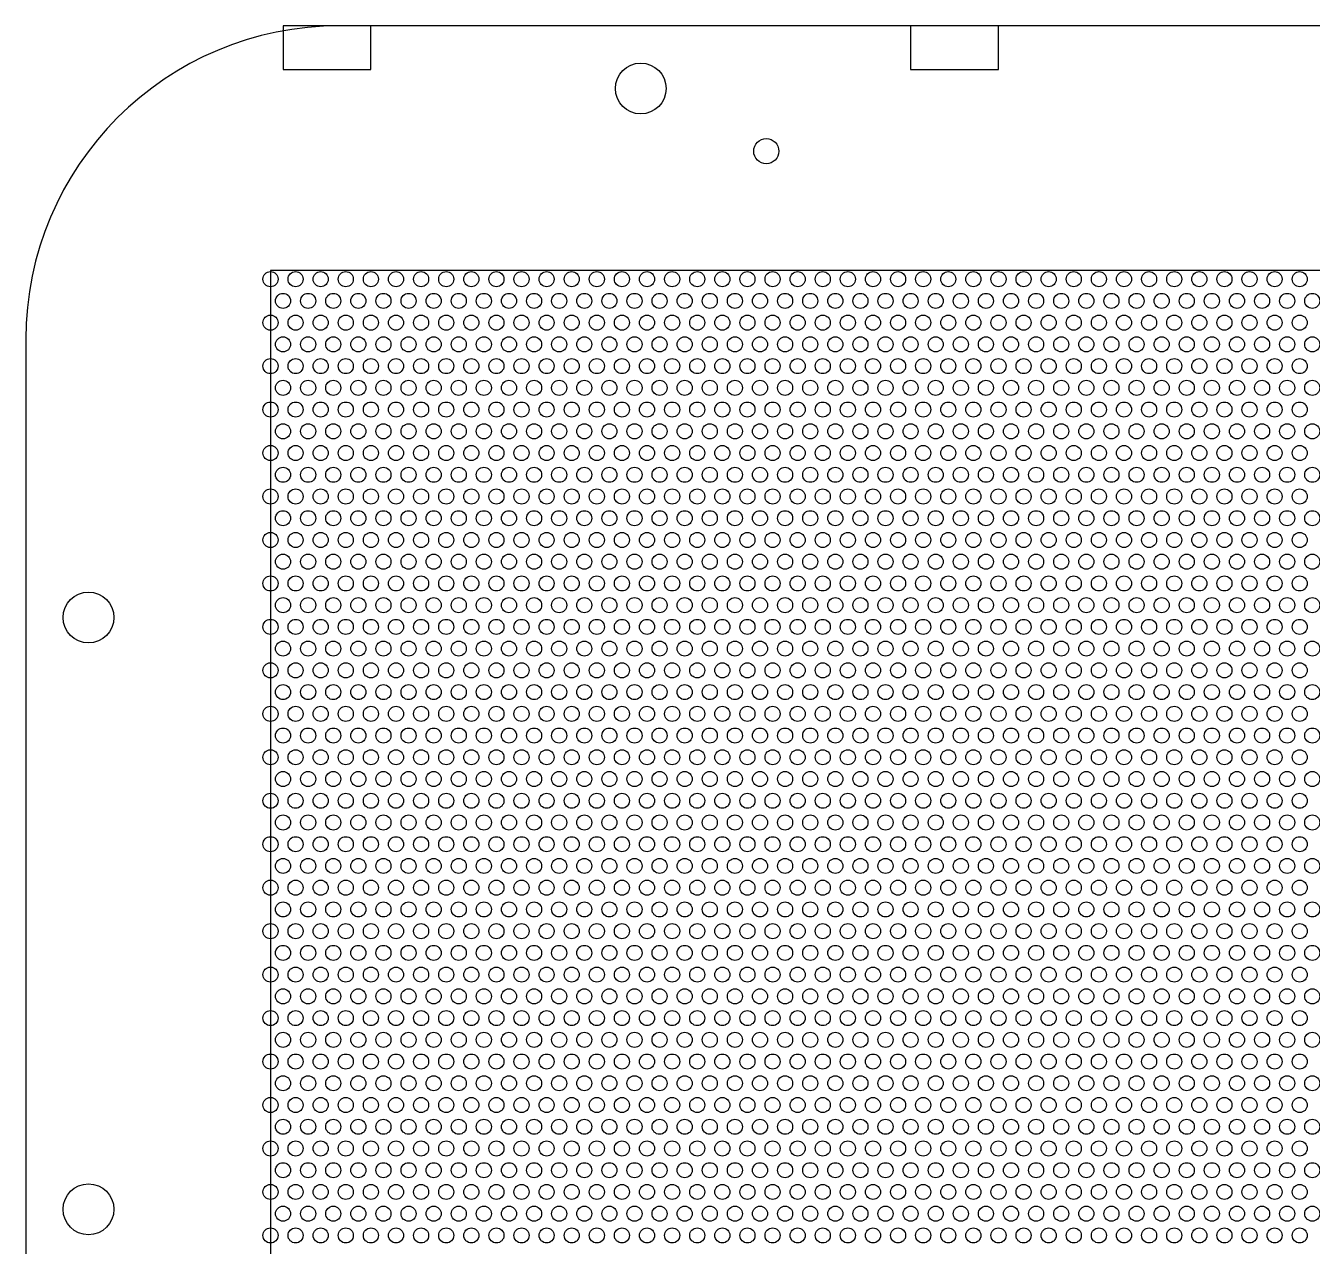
# Model space of a CAD drawing. Header units: millimetres. Extents: x 0 to 3090, y -14 to 415.
# Drawn here: x 2400 to 2605, y 182.8 to 377.3 of the extents above; entities that cross this region are included whole.
import ezdxf

# ---------------------------------------------------------------- set-up
doc = ezdxf.new("R2010")
doc.units = ezdxf.units.MM
for name, color, linetype in [('DOME_LATCH_HOOK_PIN', 3, 'Continuous'), ('DOME_MAGNET', 4, 'Continuous'), ('DOME_OUTLINE', 7, 'Continuous'), ('DOME_PERF_HOLES', 2, 'Continuous'), ('DOME_PERF_ZONE', 5, 'Continuous')]:
    doc.layers.add(name, color=color, linetype=linetype)

msp = doc.modelspace()

# ---------------------------------------------------------------- linework, layer by layer
at = {"layer": 'DOME_LATCH_HOOK_PIN'}
for points in [[(2441, 370.3), (2455, 370.3), (2455, 377.3), (2441, 377.3)], [(2541, 370.3), (2555, 370.3), (2555, 377.3), (2541, 377.3)]]:
    msp.add_lwpolyline(points, close=True, dxfattribs=at)
msp.add_circle((2518, 357.3), 2, dxfattribs=at)
at = {"layer": 'DOME_MAGNET'}
for centre in [(2498, 367.3), (2410, 282.975), (2410, 188.65)]:
    msp.add_circle(centre, 4.05, dxfattribs=at)
at = {"layer": 'DOME_OUTLINE'}
for p, q in [((2946, 377.3), (2450, 377.3)), ((2400, 327.3), (2400, 50))]:
    msp.add_line(p, q, dxfattribs=at)
msp.add_arc((2450, 327.3), 50, 90, 180, dxfattribs=at)
at = {"layer": 'DOME_PERF_HOLES'}
for centre in [(2439, 336.904), (2443, 336.904), (2447, 336.904), (2451, 336.904), (2455, 336.904), (2459, 336.904), (2463, 336.904), (2467, 336.904), (2471, 336.904), (2475, 336.904), (2479, 336.904), (2483, 336.904), (2487, 336.904), (2491, 336.904), (2495, 336.904), (2499, 336.904), (2503, 336.904), (2507, 336.904), (2511, 336.904), (2515, 336.904), (2519, 336.904), (2523, 336.904), (2527, 336.904), (2531, 336.904), (2535, 336.904), (2539, 336.904), (2543, 336.904), (2547, 336.904), (2551, 336.904), (2555, 336.904), (2559, 336.904), (2563, 336.904), (2567, 336.904), (2571, 336.904), (2575, 336.904), (2579, 336.904), (2583, 336.904), (2587, 336.904), (2591, 336.904), (2595, 336.904), (2599, 336.904), (2603, 336.904), (2441, 333.44), (2445, 333.44), (2449, 333.44), (2453, 333.44), (2457, 333.44), (2461, 333.44), (2465, 333.44), (2469, 333.44), (2473, 333.44), (2477, 333.44), (2481, 333.44), (2485, 333.44), (2489, 333.44), (2493, 333.44), (2497, 333.44), (2501, 333.44), (2505, 333.44), (2509, 333.44), (2513, 333.44), (2517, 333.44), (2521, 333.44), (2525, 333.44), (2529, 333.44), (2533, 333.44), (2537, 333.44), (2541, 333.44), (2545, 333.44), (2549, 333.44), (2553, 333.44), (2557, 333.44), (2561, 333.44), (2565, 333.44), (2569, 333.44), (2573, 333.44), (2577, 333.44), (2581, 333.44), (2585, 333.44), (2589, 333.44), (2593, 333.44), (2597, 333.44), (2601, 333.44), (2605, 333.44), (2439, 329.976), (2443, 329.976), (2447, 329.976), (2451, 329.976), (2455, 329.976), (2459, 329.976), (2463, 329.976), (2467, 329.976), (2471, 329.976), (2475, 329.976), (2479, 329.976), (2483, 329.976), (2487, 329.976), (2491, 329.976), (2495, 329.976), (2499, 329.976), (2503, 329.976), (2507, 329.976), (2511, 329.976), (2515, 329.976), (2519, 329.976), (2523, 329.976), (2527, 329.976), (2531, 329.976), (2535, 329.976), (2539, 329.976), (2543, 329.976), (2547, 329.976), (2551, 329.976), (2555, 329.976), (2559, 329.976), (2563, 329.976), (2567, 329.976), (2571, 329.976), (2575, 329.976), (2579, 329.976), (2583, 329.976), (2587, 329.976), (2591, 329.976), (2595, 329.976), (2599, 329.976), (2603, 329.976), (2441, 326.512), (2445, 326.512), (2449, 326.512), (2453, 326.512), (2457, 326.512), (2461, 326.512), (2465, 326.512), (2469, 326.512), (2473, 326.512), (2477, 326.512), (2481, 326.512), (2485, 326.512), (2489, 326.512), (2493, 326.512), (2497, 326.512), (2501, 326.512), (2505, 326.512), (2509, 326.512), (2513, 326.512), (2517, 326.512), (2521, 326.512), (2525, 326.512), (2529, 326.512), (2533, 326.512), (2537, 326.512), (2541, 326.512), (2545, 326.512), (2549, 326.512), (2553, 326.512), (2557, 326.512), (2561, 326.512), (2565, 326.512), (2569, 326.512), (2573, 326.512), (2577, 326.512), (2581, 326.512), (2585, 326.512), (2589, 326.512), (2593, 326.512), (2597, 326.512), (2601, 326.512), (2605, 326.512), (2439, 323.048), (2443, 323.048), (2447, 323.048), (2451, 323.048), (2455, 323.048), (2459, 323.048), (2463, 323.048), (2467, 323.048), (2471, 323.048), (2475, 323.048), (2479, 323.048), (2483, 323.048), (2487, 323.048), (2491, 323.048), (2495, 323.048), (2499, 323.048), (2503, 323.048), (2507, 323.048), (2511, 323.048), (2515, 323.048), (2519, 323.048), (2523, 323.048), (2527, 323.048), (2531, 323.048), (2535, 323.048), (2539, 323.048), (2543, 323.048), (2547, 323.048), (2551, 323.048), (2555, 323.048), (2559, 323.048), (2563, 323.048), (2567, 323.048), (2571, 323.048), (2575, 323.048), (2579, 323.048), (2583, 323.048), (2587, 323.048), (2591, 323.048), (2595, 323.048), (2599, 323.048), (2603, 323.048), (2441, 319.584), (2445, 319.584), (2449, 319.584), (2453, 319.584), (2457, 319.584), (2461, 319.584), (2465, 319.584), (2469, 319.584), (2473, 319.584), (2477, 319.584), (2481, 319.584), (2485, 319.584), (2489, 319.584), (2493, 319.584), (2497, 319.584), (2501, 319.584), (2505, 319.584), (2509, 319.584), (2513, 319.584), (2517, 319.584), (2521, 319.584), (2525, 319.584), (2529, 319.584), (2533, 319.584), (2537, 319.584), (2541, 319.584), (2545, 319.584), (2549, 319.584), (2553, 319.584), (2557, 319.584), (2561, 319.584), (2565, 319.584), (2569, 319.584), (2573, 319.584), (2577, 319.584), (2581, 319.584), (2585, 319.584), (2589, 319.584), (2593, 319.584), (2597, 319.584), (2601, 319.584), (2605, 319.584), (2439, 316.12), (2443, 316.12), (2447, 316.12), (2451, 316.12), (2455, 316.12), (2459, 316.12), (2463, 316.12), (2467, 316.12), (2471, 316.12), (2475, 316.12), (2479, 316.12), (2483, 316.12), (2487, 316.12), (2491, 316.12), (2495, 316.12), (2499, 316.12), (2503, 316.12), (2507, 316.12), (2511, 316.12), (2515, 316.12), (2519, 316.12), (2523, 316.12), (2527, 316.12), (2531, 316.12), (2535, 316.12), (2539, 316.12), (2543, 316.12), (2547, 316.12), (2551, 316.12), (2555, 316.12), (2559, 316.12), (2563, 316.12), (2567, 316.12), (2571, 316.12), (2575, 316.12), (2579, 316.12), (2583, 316.12), (2587, 316.12), (2591, 316.12), (2595, 316.12), (2599, 316.12), (2603, 316.12), (2441, 312.656), (2445, 312.656), (2449, 312.656), (2453, 312.656), (2457, 312.656), (2461, 312.656), (2465, 312.656), (2469, 312.656), (2473, 312.656), (2477, 312.656), (2481, 312.656), (2485, 312.656), (2489, 312.656), (2493, 312.656), (2497, 312.656), (2501, 312.656), (2505, 312.656), (2509, 312.656), (2513, 312.656), (2517, 312.656), (2521, 312.656), (2525, 312.656), (2529, 312.656), (2533, 312.656), (2537, 312.656), (2541, 312.656), (2545, 312.656), (2549, 312.656), (2553, 312.656), (2557, 312.656), (2561, 312.656), (2565, 312.656), (2569, 312.656), (2573, 312.656), (2577, 312.656), (2581, 312.656), (2585, 312.656), (2589, 312.656), (2593, 312.656), (2597, 312.656), (2601, 312.656), (2605, 312.656), (2439, 309.192), (2443, 309.192), (2447, 309.192), (2451, 309.192), (2455, 309.192), (2459, 309.192), (2463, 309.192), (2467, 309.192), (2471, 309.192), (2475, 309.192), (2479, 309.192), (2483, 309.192), (2487, 309.192), (2491, 309.192), (2495, 309.192), (2499, 309.192), (2503, 309.192), (2507, 309.192), (2511, 309.192), (2515, 309.192), (2519, 309.192), (2523, 309.192), (2527, 309.192), (2531, 309.192), (2535, 309.192), (2539, 309.192), (2543, 309.192), (2547, 309.192), (2551, 309.192), (2555, 309.192), (2559, 309.192), (2563, 309.192), (2567, 309.192), (2571, 309.192), (2575, 309.192), (2579, 309.192), (2583, 309.192), (2587, 309.192), (2591, 309.192), (2595, 309.192), (2599, 309.192), (2603, 309.192), (2441, 305.728), (2445, 305.728), (2449, 305.728), (2453, 305.728), (2457, 305.728), (2461, 305.728), (2465, 305.728), (2469, 305.728), (2473, 305.728), (2477, 305.728), (2481, 305.728), (2485, 305.728), (2489, 305.728), (2493, 305.728), (2497, 305.728), (2501, 305.728), (2505, 305.728), (2509, 305.728), (2513, 305.728), (2517, 305.728), (2521, 305.728), (2525, 305.728), (2529, 305.728), (2533, 305.728), (2537, 305.728), (2541, 305.728), (2545, 305.728), (2549, 305.728), (2553, 305.728), (2557, 305.728), (2561, 305.728), (2565, 305.728), (2569, 305.728), (2573, 305.728), (2577, 305.728), (2581, 305.728), (2585, 305.728), (2589, 305.728), (2593, 305.728), (2597, 305.728), (2601, 305.728), (2605, 305.728), (2439, 302.264), (2443, 302.264), (2447, 302.264), (2451, 302.264), (2455, 302.264), (2459, 302.264), (2463, 302.264), (2467, 302.264), (2471, 302.264), (2475, 302.264), (2479, 302.264), (2483, 302.264), (2487, 302.264), (2491, 302.264), (2495, 302.264), (2499, 302.264), (2503, 302.264), (2507, 302.264), (2511, 302.264), (2515, 302.264), (2519, 302.264), (2523, 302.264), (2527, 302.264), (2531, 302.264), (2535, 302.264), (2539, 302.264), (2543, 302.264), (2547, 302.264), (2551, 302.264), (2555, 302.264), (2559, 302.264), (2563, 302.264), (2567, 302.264), (2571, 302.264), (2575, 302.264), (2579, 302.264), (2583, 302.264), (2587, 302.264), (2591, 302.264), (2595, 302.264), (2599, 302.264), (2603, 302.264), (2441, 298.8), (2445, 298.8), (2449, 298.8), (2453, 298.8), (2457, 298.8), (2461, 298.8), (2465, 298.8), (2469, 298.8), (2473, 298.8), (2477, 298.8), (2481, 298.8), (2485, 298.8), (2489, 298.8), (2493, 298.8), (2497, 298.8), (2501, 298.8), (2505, 298.8), (2509, 298.8), (2513, 298.8), (2517, 298.8), (2521, 298.8), (2525, 298.8), (2529, 298.8), (2533, 298.8), (2537, 298.8), (2541, 298.8), (2545, 298.8), (2549, 298.8), (2553, 298.8), (2557, 298.8), (2561, 298.8), (2565, 298.8), (2569, 298.8), (2573, 298.8), (2577, 298.8), (2581, 298.8), (2585, 298.8), (2589, 298.8), (2593, 298.8), (2597, 298.8), (2601, 298.8), (2605, 298.8), (2439, 295.336), (2443, 295.336), (2447, 295.336), (2451, 295.336), (2455, 295.336), (2459, 295.336), (2463, 295.336), (2467, 295.336), (2471, 295.336), (2475, 295.336), (2479, 295.336), (2483, 295.336), (2487, 295.336), (2491, 295.336), (2495, 295.336), (2499, 295.336), (2503, 295.336), (2507, 295.336), (2511, 295.336), (2515, 295.336), (2519, 295.336), (2523, 295.336), (2527, 295.336), (2531, 295.336), (2535, 295.336), (2539, 295.336), (2543, 295.336), (2547, 295.336), (2551, 295.336), (2555, 295.336), (2559, 295.336), (2563, 295.336), (2567, 295.336), (2571, 295.336), (2575, 295.336), (2579, 295.336), (2583, 295.336), (2587, 295.336), (2591, 295.336), (2595, 295.336), (2599, 295.336), (2603, 295.336), (2441, 291.872), (2445, 291.872), (2449, 291.872), (2453, 291.872), (2457, 291.872), (2461, 291.872), (2465, 291.872), (2469, 291.872), (2473, 291.872), (2477, 291.872), (2481, 291.872), (2485, 291.872), (2489, 291.872), (2493, 291.872), (2497, 291.872), (2501, 291.872), (2505, 291.872), (2509, 291.872), (2513, 291.872), (2517, 291.872), (2521, 291.872), (2525, 291.872), (2529, 291.872), (2533, 291.872), (2537, 291.872), (2541, 291.872), (2545, 291.872), (2549, 291.872), (2553, 291.872), (2557, 291.872), (2561, 291.872), (2565, 291.872), (2569, 291.872), (2573, 291.872), (2577, 291.872), (2581, 291.872), (2585, 291.872), (2589, 291.872), (2593, 291.872), (2597, 291.872), (2601, 291.872), (2605, 291.872), (2439, 288.408), (2443, 288.408), (2447, 288.408), (2451, 288.408), (2455, 288.408), (2459, 288.408), (2463, 288.408), (2467, 288.408), (2471, 288.408), (2475, 288.408), (2479, 288.408), (2483, 288.408), (2487, 288.408), (2491, 288.408), (2495, 288.408), (2499, 288.408), (2503, 288.408), (2507, 288.408), (2511, 288.408), (2515, 288.408), (2519, 288.408), (2523, 288.408), (2527, 288.408), (2531, 288.408), (2535, 288.408), (2539, 288.408), (2543, 288.408), (2547, 288.408), (2551, 288.408), (2555, 288.408), (2559, 288.408), (2563, 288.408), (2567, 288.408), (2571, 288.408), (2575, 288.408), (2579, 288.408), (2583, 288.408), (2587, 288.408), (2591, 288.408), (2595, 288.408), (2599, 288.408), (2603, 288.408), (2441, 284.944), (2445, 284.944), (2449, 284.944), (2453, 284.944), (2457, 284.944), (2461, 284.944), (2465, 284.944), (2469, 284.944), (2473, 284.944), (2477, 284.944), (2481, 284.944), (2485, 284.944), (2489, 284.944), (2493, 284.944), (2497, 284.944), (2501, 284.944), (2505, 284.944), (2509, 284.944), (2513, 284.944), (2517, 284.944), (2521, 284.944), (2525, 284.944), (2529, 284.944), (2533, 284.944), (2537, 284.944), (2541, 284.944), (2545, 284.944), (2549, 284.944), (2553, 284.944), (2557, 284.944), (2561, 284.944), (2565, 284.944), (2569, 284.944), (2573, 284.944), (2577, 284.944), (2581, 284.944), (2585, 284.944), (2589, 284.944), (2593, 284.944), (2597, 284.944), (2601, 284.944), (2605, 284.944), (2439, 281.48), (2443, 281.48), (2447, 281.48), (2451, 281.48), (2455, 281.48), (2459, 281.48), (2463, 281.48), (2467, 281.48), (2471, 281.48), (2475, 281.48), (2479, 281.48), (2483, 281.48), (2487, 281.48), (2491, 281.48), (2495, 281.48), (2499, 281.48), (2503, 281.48), (2507, 281.48), (2511, 281.48), (2515, 281.48), (2519, 281.48), (2523, 281.48), (2527, 281.48), (2531, 281.48), (2535, 281.48), (2539, 281.48), (2543, 281.48), (2547, 281.48), (2551, 281.48), (2555, 281.48), (2559, 281.48), (2563, 281.48), (2567, 281.48), (2571, 281.48), (2575, 281.48), (2579, 281.48), (2583, 281.48), (2587, 281.48), (2591, 281.48), (2595, 281.48), (2599, 281.48), (2603, 281.48), (2441, 278.016), (2445, 278.016), (2449, 278.016), (2453, 278.016), (2457, 278.016), (2461, 278.016), (2465, 278.016), (2469, 278.016), (2473, 278.016), (2477, 278.016), (2481, 278.016), (2485, 278.016), (2489, 278.016), (2493, 278.016), (2497, 278.016), (2501, 278.016), (2505, 278.016), (2509, 278.016), (2513, 278.016), (2517, 278.016), (2521, 278.016), (2525, 278.016), (2529, 278.016), (2533, 278.016), (2537, 278.016), (2541, 278.016), (2545, 278.016), (2549, 278.016), (2553, 278.016), (2557, 278.016), (2561, 278.016), (2565, 278.016), (2569, 278.016), (2573, 278.016), (2577, 278.016), (2581, 278.016), (2585, 278.016), (2589, 278.016), (2593, 278.016), (2597, 278.016), (2601, 278.016), (2605, 278.016), (2439, 274.552), (2443, 274.552), (2447, 274.552), (2451, 274.552), (2455, 274.552), (2459, 274.552), (2463, 274.552), (2467, 274.552), (2471, 274.552), (2475, 274.552), (2479, 274.552), (2483, 274.552), (2487, 274.552), (2491, 274.552), (2495, 274.552), (2499, 274.552), (2503, 274.552), (2507, 274.552), (2511, 274.552), (2515, 274.552), (2519, 274.552), (2523, 274.552), (2527, 274.552), (2531, 274.552), (2535, 274.552), (2539, 274.552), (2543, 274.552), (2547, 274.552), (2551, 274.552), (2555, 274.552), (2559, 274.552), (2563, 274.552), (2567, 274.552), (2571, 274.552), (2575, 274.552), (2579, 274.552), (2583, 274.552), (2587, 274.552), (2591, 274.552), (2595, 274.552), (2599, 274.552), (2603, 274.552), (2441, 271.088), (2445, 271.088), (2449, 271.088), (2453, 271.088), (2457, 271.088), (2461, 271.088), (2465, 271.088), (2469, 271.088), (2473, 271.088), (2477, 271.088), (2481, 271.088), (2485, 271.088), (2489, 271.088), (2493, 271.088), (2497, 271.088), (2501, 271.088), (2505, 271.088), (2509, 271.088), (2513, 271.088), (2517, 271.088), (2521, 271.088), (2525, 271.088), (2529, 271.088), (2533, 271.088), (2537, 271.088), (2541, 271.088), (2545, 271.088), (2549, 271.088), (2553, 271.088), (2557, 271.088), (2561, 271.088), (2565, 271.088), (2569, 271.088), (2573, 271.088), (2577, 271.088), (2581, 271.088), (2585, 271.088), (2589, 271.088), (2593, 271.088), (2597, 271.088), (2601, 271.088), (2605, 271.088), (2439, 267.624), (2443, 267.624), (2447, 267.624), (2451, 267.624), (2455, 267.624), (2459, 267.624), (2463, 267.624), (2467, 267.624), (2471, 267.624), (2475, 267.624), (2479, 267.624), (2483, 267.624), (2487, 267.624), (2491, 267.624), (2495, 267.624), (2499, 267.624), (2503, 267.624), (2507, 267.624), (2511, 267.624), (2515, 267.624), (2519, 267.624), (2523, 267.624), (2527, 267.624), (2531, 267.624), (2535, 267.624), (2539, 267.624), (2543, 267.624), (2547, 267.624), (2551, 267.624), (2555, 267.624), (2559, 267.624), (2563, 267.624), (2567, 267.624), (2571, 267.624), (2575, 267.624), (2579, 267.624), (2583, 267.624), (2587, 267.624), (2591, 267.624), (2595, 267.624), (2599, 267.624), (2603, 267.624), (2441, 264.16), (2445, 264.16), (2449, 264.16), (2453, 264.16), (2457, 264.16), (2461, 264.16), (2465, 264.16), (2469, 264.16), (2473, 264.16), (2477, 264.16), (2481, 264.16), (2485, 264.16), (2489, 264.16), (2493, 264.16), (2497, 264.16), (2501, 264.16), (2505, 264.16), (2509, 264.16), (2513, 264.16), (2517, 264.16), (2521, 264.16), (2525, 264.16), (2529, 264.16), (2533, 264.16), (2537, 264.16), (2541, 264.16), (2545, 264.16), (2549, 264.16), (2553, 264.16), (2557, 264.16), (2561, 264.16), (2565, 264.16), (2569, 264.16), (2573, 264.16), (2577, 264.16), (2581, 264.16), (2585, 264.16), (2589, 264.16), (2593, 264.16), (2597, 264.16), (2601, 264.16), (2605, 264.16), (2439, 260.696), (2443, 260.696), (2447, 260.696), (2451, 260.696), (2455, 260.696), (2459, 260.696), (2463, 260.696), (2467, 260.696), (2471, 260.696), (2475, 260.696), (2479, 260.696), (2483, 260.696), (2487, 260.696), (2491, 260.696), (2495, 260.696), (2499, 260.696), (2503, 260.696), (2507, 260.696), (2511, 260.696), (2515, 260.696), (2519, 260.696), (2523, 260.696), (2527, 260.696), (2531, 260.696), (2535, 260.696), (2539, 260.696), (2543, 260.696), (2547, 260.696), (2551, 260.696), (2555, 260.696), (2559, 260.696), (2563, 260.696), (2567, 260.696), (2571, 260.696), (2575, 260.696), (2579, 260.696), (2583, 260.696), (2587, 260.696), (2591, 260.696), (2595, 260.696), (2599, 260.696), (2603, 260.696), (2441, 257.232), (2445, 257.232), (2449, 257.232), (2453, 257.232), (2457, 257.232), (2461, 257.232), (2465, 257.232), (2469, 257.232), (2473, 257.232), (2477, 257.232), (2481, 257.232), (2485, 257.232), (2489, 257.232), (2493, 257.232), (2497, 257.232), (2501, 257.232), (2505, 257.232), (2509, 257.232), (2513, 257.232), (2517, 257.232), (2521, 257.232), (2525, 257.232), (2529, 257.232), (2533, 257.232), (2537, 257.232), (2541, 257.232), (2545, 257.232), (2549, 257.232), (2553, 257.232), (2557, 257.232), (2561, 257.232), (2565, 257.232), (2569, 257.232), (2573, 257.232), (2577, 257.232), (2581, 257.232), (2585, 257.232), (2589, 257.232), (2593, 257.232), (2597, 257.232), (2601, 257.232), (2605, 257.232), (2439, 253.768), (2443, 253.768), (2447, 253.768), (2451, 253.768), (2455, 253.768), (2459, 253.768), (2463, 253.768), (2467, 253.768), (2471, 253.768), (2475, 253.768), (2479, 253.768), (2483, 253.768), (2487, 253.768), (2491, 253.768), (2495, 253.768), (2499, 253.768), (2503, 253.768), (2507, 253.768), (2511, 253.768), (2515, 253.768), (2519, 253.768), (2523, 253.768), (2527, 253.768), (2531, 253.768), (2535, 253.768), (2539, 253.768), (2543, 253.768), (2547, 253.768), (2551, 253.768), (2555, 253.768), (2559, 253.768), (2563, 253.768), (2567, 253.768), (2571, 253.768), (2575, 253.768), (2579, 253.768), (2583, 253.768), (2587, 253.768), (2591, 253.768), (2595, 253.768), (2599, 253.768), (2603, 253.768), (2441, 250.304), (2445, 250.304), (2449, 250.304), (2453, 250.304), (2457, 250.304), (2461, 250.304), (2465, 250.304), (2469, 250.304), (2473, 250.304), (2477, 250.304), (2481, 250.304), (2485, 250.304), (2489, 250.304), (2493, 250.304), (2497, 250.304), (2501, 250.304), (2505, 250.304), (2509, 250.304), (2513, 250.304), (2517, 250.304), (2521, 250.304), (2525, 250.304), (2529, 250.304), (2533, 250.304), (2537, 250.304), (2541, 250.304), (2545, 250.304), (2549, 250.304), (2553, 250.304), (2557, 250.304), (2561, 250.304), (2565, 250.304), (2569, 250.304), (2573, 250.304), (2577, 250.304), (2581, 250.304), (2585, 250.304), (2589, 250.304), (2593, 250.304), (2597, 250.304), (2601, 250.304), (2605, 250.304), (2439, 246.84), (2443, 246.84), (2447, 246.84), (2451, 246.84), (2455, 246.84), (2459, 246.84), (2463, 246.84), (2467, 246.84), (2471, 246.84), (2475, 246.84), (2479, 246.84), (2483, 246.84), (2487, 246.84), (2491, 246.84), (2495, 246.84), (2499, 246.84), (2503, 246.84), (2507, 246.84), (2511, 246.84), (2515, 246.84), (2519, 246.84), (2523, 246.84), (2527, 246.84), (2531, 246.84), (2535, 246.84), (2539, 246.84), (2543, 246.84), (2547, 246.84), (2551, 246.84), (2555, 246.84), (2559, 246.84), (2563, 246.84), (2567, 246.84), (2571, 246.84), (2575, 246.84), (2579, 246.84), (2583, 246.84), (2587, 246.84), (2591, 246.84), (2595, 246.84), (2599, 246.84), (2603, 246.84), (2441, 243.376), (2445, 243.376), (2449, 243.376), (2453, 243.376), (2457, 243.376), (2461, 243.376), (2465, 243.376), (2469, 243.376), (2473, 243.376), (2477, 243.376), (2481, 243.376), (2485, 243.376), (2489, 243.376), (2493, 243.376), (2497, 243.376), (2501, 243.376), (2505, 243.376), (2509, 243.376), (2513, 243.376), (2517, 243.376), (2521, 243.376), (2525, 243.376), (2529, 243.376), (2533, 243.376), (2537, 243.376), (2541, 243.376), (2545, 243.376), (2549, 243.376), (2553, 243.376), (2557, 243.376), (2561, 243.376), (2565, 243.376), (2569, 243.376), (2573, 243.376), (2577, 243.376), (2581, 243.376), (2585, 243.376), (2589, 243.376), (2593, 243.376), (2597, 243.376), (2601, 243.376), (2605, 243.376), (2439, 239.912), (2443, 239.912), (2447, 239.912), (2451, 239.912), (2455, 239.912), (2459, 239.912), (2463, 239.912), (2467, 239.912), (2471, 239.912), (2475, 239.912), (2479, 239.912), (2483, 239.912), (2487, 239.912), (2491, 239.912), (2495, 239.912), (2499, 239.912), (2503, 239.912), (2507, 239.912), (2511, 239.912), (2515, 239.912), (2519, 239.912), (2523, 239.912), (2527, 239.912), (2531, 239.912), (2535, 239.912), (2539, 239.912), (2543, 239.912), (2547, 239.912), (2551, 239.912), (2555, 239.912), (2559, 239.912), (2563, 239.912), (2567, 239.912), (2571, 239.912), (2575, 239.912), (2579, 239.912), (2583, 239.912), (2587, 239.912), (2591, 239.912), (2595, 239.912), (2599, 239.912), (2603, 239.912), (2441, 236.448), (2445, 236.448), (2449, 236.448), (2453, 236.448), (2457, 236.448), (2461, 236.448), (2465, 236.448), (2469, 236.448), (2473, 236.448), (2477, 236.448), (2481, 236.448), (2485, 236.448), (2489, 236.448), (2493, 236.448), (2497, 236.448), (2501, 236.448), (2505, 236.448), (2509, 236.448), (2513, 236.448), (2517, 236.448), (2521, 236.448), (2525, 236.448), (2529, 236.448), (2533, 236.448), (2537, 236.448), (2541, 236.448), (2545, 236.448), (2549, 236.448), (2553, 236.448), (2557, 236.448), (2561, 236.448), (2565, 236.448), (2569, 236.448), (2573, 236.448), (2577, 236.448), (2581, 236.448), (2585, 236.448), (2589, 236.448), (2593, 236.448), (2597, 236.448), (2601, 236.448), (2605, 236.448), (2439, 232.984), (2443, 232.984), (2447, 232.984), (2451, 232.984), (2455, 232.984), (2459, 232.984), (2463, 232.984), (2467, 232.984), (2471, 232.984), (2475, 232.984), (2479, 232.984), (2483, 232.984), (2487, 232.984), (2491, 232.984), (2495, 232.984), (2499, 232.984), (2503, 232.984), (2507, 232.984), (2511, 232.984), (2515, 232.984), (2519, 232.984), (2523, 232.984), (2527, 232.984), (2531, 232.984), (2535, 232.984), (2539, 232.984), (2543, 232.984), (2547, 232.984), (2551, 232.984), (2555, 232.984), (2559, 232.984), (2563, 232.984), (2567, 232.984), (2571, 232.984), (2575, 232.984), (2579, 232.984), (2583, 232.984), (2587, 232.984), (2591, 232.984), (2595, 232.984), (2599, 232.984), (2603, 232.984), (2441, 229.52), (2445, 229.52), (2449, 229.52), (2453, 229.52), (2457, 229.52), (2461, 229.52), (2465, 229.52), (2469, 229.52), (2473, 229.52), (2477, 229.52), (2481, 229.52), (2485, 229.52), (2489, 229.52), (2493, 229.52), (2497, 229.52), (2501, 229.52), (2505, 229.52), (2509, 229.52), (2513, 229.52), (2517, 229.52), (2521, 229.52), (2525, 229.52), (2529, 229.52), (2533, 229.52), (2537, 229.52), (2541, 229.52), (2545, 229.52), (2549, 229.52), (2553, 229.52), (2557, 229.52), (2561, 229.52), (2565, 229.52), (2569, 229.52), (2573, 229.52), (2577, 229.52), (2581, 229.52), (2585, 229.52), (2589, 229.52), (2593, 229.52), (2597, 229.52), (2601, 229.52), (2605, 229.52), (2439, 226.056), (2443, 226.056), (2447, 226.056), (2451, 226.056), (2455, 226.056), (2459, 226.056), (2463, 226.056), (2467, 226.056), (2471, 226.056), (2475, 226.056), (2479, 226.056), (2483, 226.056), (2487, 226.056), (2491, 226.056), (2495, 226.056), (2499, 226.056), (2503, 226.056), (2507, 226.056), (2511, 226.056), (2515, 226.056), (2519, 226.056), (2523, 226.056), (2527, 226.056), (2531, 226.056), (2535, 226.056), (2539, 226.056), (2543, 226.056), (2547, 226.056), (2551, 226.056), (2555, 226.056), (2559, 226.056), (2563, 226.056), (2567, 226.056), (2571, 226.056), (2575, 226.056), (2579, 226.056), (2583, 226.056), (2587, 226.056), (2591, 226.056), (2595, 226.056), (2599, 226.056), (2603, 226.056), (2441, 222.592), (2445, 222.592), (2449, 222.592), (2453, 222.592), (2457, 222.592), (2461, 222.592), (2465, 222.592), (2469, 222.592), (2473, 222.592), (2477, 222.592), (2481, 222.592), (2485, 222.592), (2489, 222.592), (2493, 222.592), (2497, 222.592), (2501, 222.592), (2505, 222.592), (2509, 222.592), (2513, 222.592), (2517, 222.592), (2521, 222.592), (2525, 222.592), (2529, 222.592), (2533, 222.592), (2537, 222.592), (2541, 222.592), (2545, 222.592), (2549, 222.592), (2553, 222.592), (2557, 222.592), (2561, 222.592), (2565, 222.592), (2569, 222.592), (2573, 222.592), (2577, 222.592), (2581, 222.592), (2585, 222.592), (2589, 222.592), (2593, 222.592), (2597, 222.592), (2601, 222.592), (2605, 222.592), (2439, 219.128), (2443, 219.128), (2447, 219.128), (2451, 219.128), (2455, 219.128), (2459, 219.128), (2463, 219.128), (2467, 219.128), (2471, 219.128), (2475, 219.128), (2479, 219.128), (2483, 219.128), (2487, 219.128), (2491, 219.128), (2495, 219.128), (2499, 219.128), (2503, 219.128), (2507, 219.128), (2511, 219.128), (2515, 219.128), (2519, 219.128), (2523, 219.128), (2527, 219.128), (2531, 219.128), (2535, 219.128), (2539, 219.128), (2543, 219.128), (2547, 219.128), (2551, 219.128), (2555, 219.128), (2559, 219.128), (2563, 219.128), (2567, 219.128), (2571, 219.128), (2575, 219.128), (2579, 219.128), (2583, 219.128), (2587, 219.128), (2591, 219.128), (2595, 219.128), (2599, 219.128), (2603, 219.128), (2441, 215.664), (2445, 215.664), (2449, 215.664), (2453, 215.664), (2457, 215.664), (2461, 215.664), (2465, 215.664), (2469, 215.664), (2473, 215.664), (2477, 215.664), (2481, 215.664), (2485, 215.664), (2489, 215.664), (2493, 215.664), (2497, 215.664), (2501, 215.664), (2505, 215.664), (2509, 215.664), (2513, 215.664), (2517, 215.664), (2521, 215.664), (2525, 215.664), (2529, 215.664), (2533, 215.664), (2537, 215.664), (2541, 215.664), (2545, 215.664), (2549, 215.664), (2553, 215.664), (2557, 215.664), (2561, 215.664), (2565, 215.664), (2569, 215.664), (2573, 215.664), (2577, 215.664), (2581, 215.664), (2585, 215.664), (2589, 215.664), (2593, 215.664), (2597, 215.664), (2601, 215.664), (2605, 215.664), (2439, 212.2), (2443, 212.2), (2447, 212.2), (2451, 212.2), (2455, 212.2), (2459, 212.2), (2463, 212.2), (2467, 212.2), (2471, 212.2), (2475, 212.2), (2479, 212.2), (2483, 212.2), (2487, 212.2), (2491, 212.2), (2495, 212.2), (2499, 212.2), (2503, 212.2), (2507, 212.2), (2511, 212.2), (2515, 212.2), (2519, 212.2), (2523, 212.2), (2527, 212.2), (2531, 212.2), (2535, 212.2), (2539, 212.2), (2543, 212.2), (2547, 212.2), (2551, 212.2), (2555, 212.2), (2559, 212.2), (2563, 212.2), (2567, 212.2), (2571, 212.2), (2575, 212.2), (2579, 212.2), (2583, 212.2), (2587, 212.2), (2591, 212.2), (2595, 212.2), (2599, 212.2), (2603, 212.2), (2441, 208.736), (2445, 208.736), (2449, 208.736), (2453, 208.736), (2457, 208.736), (2461, 208.736), (2465, 208.736), (2469, 208.736), (2473, 208.736), (2477, 208.736), (2481, 208.736), (2485, 208.736), (2489, 208.736), (2493, 208.736), (2497, 208.736), (2501, 208.736), (2505, 208.736), (2509, 208.736), (2513, 208.736), (2517, 208.736), (2521, 208.736), (2525, 208.736), (2529, 208.736), (2533, 208.736), (2537, 208.736), (2541, 208.736), (2545, 208.736), (2549, 208.736), (2553, 208.736), (2557, 208.736), (2561, 208.736), (2565, 208.736), (2569, 208.736), (2573, 208.736), (2577, 208.736), (2581, 208.736), (2585, 208.736), (2589, 208.736), (2593, 208.736), (2597, 208.736), (2601, 208.736), (2605, 208.736), (2439, 205.272), (2443, 205.272), (2447, 205.272), (2451, 205.272), (2455, 205.272), (2459, 205.272), (2463, 205.272), (2467, 205.272), (2471, 205.272), (2475, 205.272), (2479, 205.272), (2483, 205.272), (2487, 205.272), (2491, 205.272), (2495, 205.272), (2499, 205.272), (2503, 205.272), (2507, 205.272), (2511, 205.272), (2515, 205.272), (2519, 205.272), (2523, 205.272), (2527, 205.272), (2531, 205.272), (2535, 205.272), (2539, 205.272), (2543, 205.272), (2547, 205.272), (2551, 205.272), (2555, 205.272), (2559, 205.272), (2563, 205.272), (2567, 205.272), (2571, 205.272), (2575, 205.272), (2579, 205.272), (2583, 205.272), (2587, 205.272), (2591, 205.272), (2595, 205.272), (2599, 205.272), (2603, 205.272), (2441, 201.808), (2445, 201.808), (2449, 201.808), (2453, 201.808), (2457, 201.808), (2461, 201.808), (2465, 201.808), (2469, 201.808), (2473, 201.808), (2477, 201.808), (2481, 201.808), (2485, 201.808), (2489, 201.808), (2493, 201.808), (2497, 201.808), (2501, 201.808), (2505, 201.808), (2509, 201.808), (2513, 201.808), (2517, 201.808), (2521, 201.808), (2525, 201.808), (2529, 201.808), (2533, 201.808), (2537, 201.808), (2541, 201.808), (2545, 201.808), (2549, 201.808), (2553, 201.808), (2557, 201.808), (2561, 201.808), (2565, 201.808), (2569, 201.808), (2573, 201.808), (2577, 201.808), (2581, 201.808), (2585, 201.808), (2589, 201.808), (2593, 201.808), (2597, 201.808), (2601, 201.808), (2605, 201.808), (2439, 198.344), (2443, 198.344), (2447, 198.344), (2451, 198.344), (2455, 198.344), (2459, 198.344), (2463, 198.344), (2467, 198.344), (2471, 198.344), (2475, 198.344), (2479, 198.344), (2483, 198.344), (2487, 198.344), (2491, 198.344), (2495, 198.344), (2499, 198.344), (2503, 198.344), (2507, 198.344), (2511, 198.344), (2515, 198.344), (2519, 198.344), (2523, 198.344), (2527, 198.344), (2531, 198.344), (2535, 198.344), (2539, 198.344), (2543, 198.344), (2547, 198.344), (2551, 198.344), (2555, 198.344), (2559, 198.344), (2563, 198.344), (2567, 198.344), (2571, 198.344), (2575, 198.344), (2579, 198.344), (2583, 198.344), (2587, 198.344), (2591, 198.344), (2595, 198.344), (2599, 198.344), (2603, 198.344), (2441, 194.88), (2445, 194.88), (2449, 194.88), (2453, 194.88), (2457, 194.88), (2461, 194.88), (2465, 194.88), (2469, 194.88), (2473, 194.88), (2477, 194.88), (2481, 194.88), (2485, 194.88), (2489, 194.88), (2493, 194.88), (2497, 194.88), (2501, 194.88), (2505, 194.88), (2509, 194.88), (2513, 194.88), (2517, 194.88), (2521, 194.88), (2525, 194.88), (2529, 194.88), (2533, 194.88), (2537, 194.88), (2541, 194.88), (2545, 194.88), (2549, 194.88), (2553, 194.88), (2557, 194.88), (2561, 194.88), (2565, 194.88), (2569, 194.88), (2573, 194.88), (2577, 194.88), (2581, 194.88), (2585, 194.88), (2589, 194.88), (2593, 194.88), (2597, 194.88), (2601, 194.88), (2605, 194.88), (2439, 191.416), (2443, 191.416), (2447, 191.416), (2451, 191.416), (2455, 191.416), (2459, 191.416), (2463, 191.416), (2467, 191.416), (2471, 191.416), (2475, 191.416), (2479, 191.416), (2483, 191.416), (2487, 191.416), (2491, 191.416), (2495, 191.416), (2499, 191.416), (2503, 191.416), (2507, 191.416), (2511, 191.416), (2515, 191.416), (2519, 191.416), (2523, 191.416), (2527, 191.416), (2531, 191.416), (2535, 191.416), (2539, 191.416), (2543, 191.416), (2547, 191.416), (2551, 191.416), (2555, 191.416), (2559, 191.416), (2563, 191.416), (2567, 191.416), (2571, 191.416), (2575, 191.416), (2579, 191.416), (2583, 191.416), (2587, 191.416), (2591, 191.416), (2595, 191.416), (2599, 191.416), (2603, 191.416), (2441, 187.952), (2445, 187.952), (2449, 187.952), (2453, 187.952), (2457, 187.952), (2461, 187.952), (2465, 187.952), (2469, 187.952), (2473, 187.952), (2477, 187.952), (2481, 187.952), (2485, 187.952), (2489, 187.952), (2493, 187.952), (2497, 187.952), (2501, 187.952), (2505, 187.952), (2509, 187.952), (2513, 187.952), (2517, 187.952), (2521, 187.952), (2525, 187.952), (2529, 187.952), (2533, 187.952), (2537, 187.952), (2541, 187.952), (2545, 187.952), (2549, 187.952), (2553, 187.952), (2557, 187.952), (2561, 187.952), (2565, 187.952), (2569, 187.952), (2573, 187.952), (2577, 187.952), (2581, 187.952), (2585, 187.952), (2589, 187.952), (2593, 187.952), (2597, 187.952), (2601, 187.952), (2605, 187.952), (2439, 184.488), (2443, 184.488), (2447, 184.488), (2451, 184.488), (2455, 184.488), (2459, 184.488), (2463, 184.488), (2467, 184.488), (2471, 184.488), (2475, 184.488), (2479, 184.488), (2483, 184.488), (2487, 184.488), (2491, 184.488), (2495, 184.488), (2499, 184.488), (2503, 184.488), (2507, 184.488), (2511, 184.488), (2515, 184.488), (2519, 184.488), (2523, 184.488), (2527, 184.488), (2531, 184.488), (2535, 184.488), (2539, 184.488), (2543, 184.488), (2547, 184.488), (2551, 184.488), (2555, 184.488), (2559, 184.488), (2563, 184.488), (2567, 184.488), (2571, 184.488), (2575, 184.488), (2579, 184.488), (2583, 184.488), (2587, 184.488), (2591, 184.488), (2595, 184.488), (2599, 184.488), (2603, 184.488)]:
    msp.add_circle(centre, 1.2, dxfattribs=at)
at = {"layer": 'DOME_PERF_ZONE'}
msp.add_lwpolyline([(2439, 39), (2957, 39), (2957, 338.3), (2439, 338.3)], close=True, dxfattribs=at)

doc.saveas('drawing.dxf')
